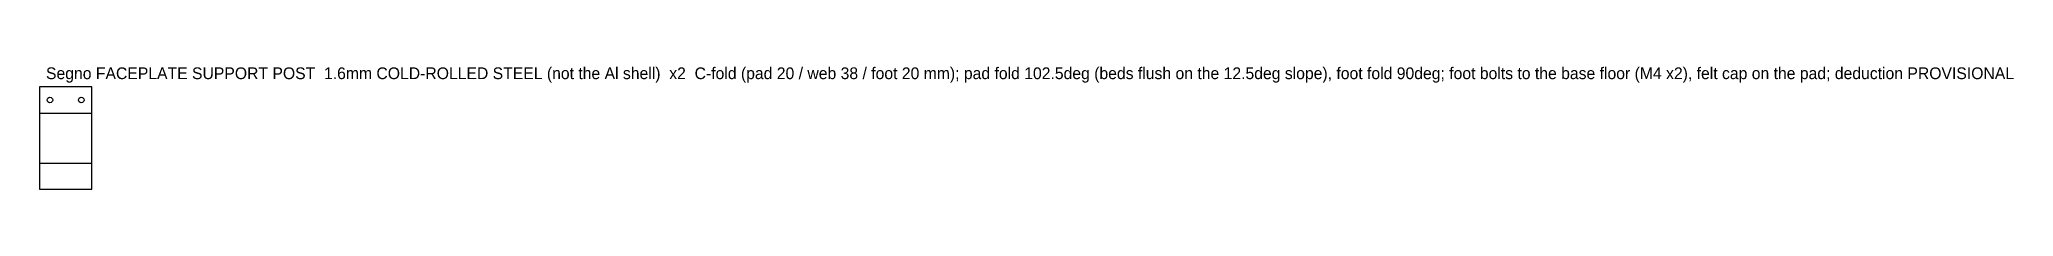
# Model space of a CAD drawing. Header units: millimetres. Extents: x 0 to 1510, y 0 to 94.
import ezdxf

# ---------------------------------------------------------------- set-up
doc = ezdxf.new("R2010")
doc.units = ezdxf.units.MM
doc.linetypes.add('DASHED', pattern=[1.524, 1.27, -0.254])
for name, color, linetype in [('BEND', 4, 'DASHED'), ('CUT', 7, 'Continuous'), ('NOTE', 8, 'Continuous')]:
    doc.layers.add(name, color=color, linetype=linetype)

msp = doc.modelspace()

# ---------------------------------------------------------------- linework, layer by layer
at = {"layer": 'BEND'}
for points in [[(0, 58.4), (40, 58.4)], [(0, 20), (40, 20)]]:
    msp.add_lwpolyline(points, dxfattribs=at)
at = {"layer": 'CUT'}
msp.add_lwpolyline([(0, 0), (40, 0), (40, 78.4), (0, 78.4)], close=True, dxfattribs=at)
for centre in [(8, 68.4), (32, 68.4)]:
    msp.add_circle(centre, 2.15, dxfattribs=at)

# ---------------------------------------------------------------- texts
at = {"layer": 'NOTE'}
msp.add_text('Segno FACEPLATE SUPPORT POST  1.6mm COLD-ROLLED STEEL (not the Al shell)  x2  C-fold (pad 20 / web 38 / foot 20 mm); pad fold 102.5deg (beds flush on the 12.5deg slope), foot fold 90deg; foot bolts to the base floor (M4 x2), felt cap on the pad; deduction PROVISIONAL', height=9, dxfattribs=at).set_placement((5, 84.4))

doc.saveas('drawing.dxf')
